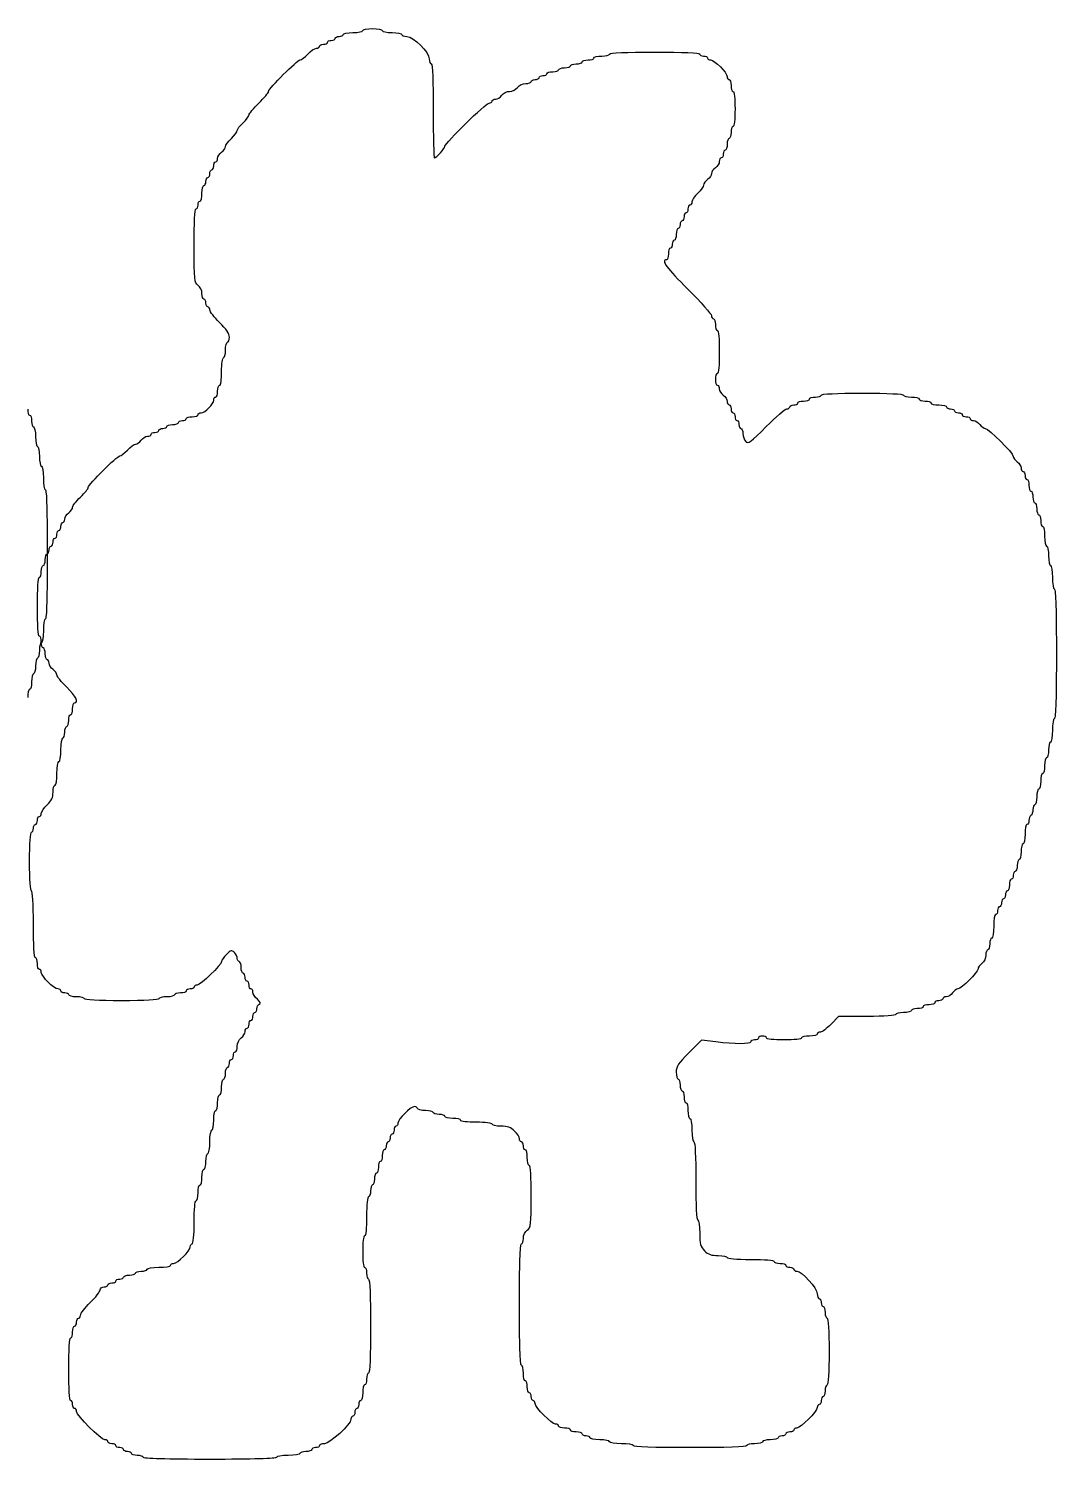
# Model space of a CAD drawing. Extents: x 34 to 401, y -16 to 259.
# Drawn here: x 215.6 to 400.6, y -16.2 to 241.3 of the extents above; entities that cross this region are included whole.
import ezdxf

# ---------------------------------------------------------------- set-up
doc = ezdxf.new("R2010")
doc.units = 0
doc.layers.get('0').update_dxf_attribs({"linetype": 'CONTINUOUS'})

msp = doc.modelspace()

# ---------------------------------------------------------------- linework, layer by layer
at = {"color": 7}
for p, q in [((361.39464, 63.482326), (360.038835, 62.071216)), ((366.537584, 63.482326), (361.39464, 63.482326)), ((336.726715, 59.233411), (334.448044, 56.954751)), ((339.298756, 58.899391), (336.726715, 59.233411)), ((236.213851, -15.892648), (236.213851, -15.892648))]:
    msp.add_line(p, q, dxfattribs=at)
for points in [[(270.080528, 239.165659), (270.468566, 239.165659), (270.786066, 239.324409), (270.786066, 239.518436)], [(270.786066, 239.518436), (270.786066, 239.712465), (271.103566, 239.871215), (271.491631, 239.871215)], [(271.491631, 239.871215), (271.879695, 239.871215), (272.197195, 240.029965), (272.197195, 240.223992)], [(272.197195, 240.223992), (272.197195, 240.418019), (272.990945, 240.576769), (273.961066, 240.576769)], [(273.961066, 240.576769), (274.931214, 240.576769), (275.724964, 240.735522), (275.724964, 240.929549)], [(275.724964, 240.929549), (275.724964, 241.123578), (276.518714, 241.282328), (277.488862, 241.282328)], [(277.488862, 241.282328), (278.458983, 241.282328), (279.252733, 241.123578), (279.252733, 240.929549)], [(279.252733, 240.929549), (279.252733, 240.735522), (280.046483, 240.576769), (281.016631, 240.576769)], [(281.016631, 240.576769), (281.986778, 240.576769), (282.780528, 240.418019), (282.780528, 240.223992)], [(282.780528, 240.223992), (282.780528, 240.029965), (283.181557, 239.871215), (283.671751, 239.871215)], [(283.671751, 239.871215), (284.887061, 239.871215), (287.7194, 237.038864), (287.7194, 235.823554)], [(265.847195, 236.696216), (266.39094, 237.278299), (267.089625, 237.754549), (267.399823, 237.754549)], [(267.399823, 237.754549), (267.710047, 237.754549), (267.963862, 237.913299), (267.963862, 238.107326)], [(267.963862, 238.107326), (267.963862, 238.301352), (268.281362, 238.460102), (268.6694, 238.460102)], [(268.6694, 238.460102), (269.057464, 238.460102), (269.374964, 238.618852), (269.374964, 238.812882)], [(269.374964, 238.812882), (269.374964, 239.006909), (269.692464, 239.165659), (270.080528, 239.165659)], [(320.174964, 236.696216), (320.174964, 236.921175), (323.114776, 237.048992), (328.288835, 237.048992)], [(328.288835, 237.048992), (333.462921, 237.048992), (336.402733, 236.921175), (336.402733, 236.696216)], [(258.791628, 229.976222), (258.791628, 230.480923), (263.95947, 235.637882), (264.465234, 235.637882)], [(264.465234, 235.637882), (264.681547, 235.637882), (265.303423, 236.114132), (265.847195, 236.696216)], [(287.7194, 235.823554), (287.7194, 235.333379), (287.87815, 234.932326), (288.072195, 234.932326)], [(288.072195, 234.932326), (288.297567, 234.932326), (288.424964, 231.87492), (288.424964, 226.465659)], [(312.061066, 234.226769), (312.64315, 234.226769), (313.1194, 234.385519), (313.1194, 234.579549)], [(313.1194, 234.579549), (313.1194, 234.773576), (313.59565, 234.932326), (314.177733, 234.932326)], [(314.177733, 234.932326), (314.759816, 234.932326), (315.236066, 235.091076), (315.236066, 235.285103)], [(315.236066, 235.285103), (315.236066, 235.479132), (315.712316, 235.637882), (316.2944, 235.637882)], [(316.2944, 235.637882), (316.876483, 235.637882), (317.352733, 235.796632), (317.352733, 235.990659)], [(317.352733, 235.990659), (317.352733, 236.184686), (317.987733, 236.343436), (318.763862, 236.343436)], [(318.763862, 236.343436), (319.539964, 236.343436), (320.174964, 236.502186), (320.174964, 236.696216)], [(336.402733, 236.696216), (336.402733, 236.502186), (336.720233, 236.343436), (337.108297, 236.343436)], [(337.108297, 236.343436), (337.496335, 236.343436), (337.813835, 236.184686), (337.813835, 235.990659)], [(337.813835, 235.990659), (337.813835, 235.796632), (338.057252, 235.637882), (338.354776, 235.637882)], [(338.354776, 235.637882), (339.056927, 235.637882), (341.341631, 233.3532), (341.341631, 232.65103)], [(306.063862, 231.757326), (306.063862, 231.951353), (306.381362, 232.110103), (306.7694, 232.110103)], [(306.7694, 232.110103), (307.157464, 232.110103), (307.474964, 232.268853), (307.474964, 232.462882)], [(307.474964, 232.462882), (307.474964, 232.656909), (307.792464, 232.815659), (308.180528, 232.815659)], [(308.180528, 232.815659), (308.568566, 232.815659), (308.886066, 232.974409), (308.886066, 233.168436)], [(308.886066, 233.168436), (308.886066, 233.362466), (309.362316, 233.521216), (309.9444, 233.521216)], [(309.9444, 233.521216), (310.526483, 233.521216), (311.002733, 233.679966), (311.002733, 233.873992)], [(311.002733, 233.873992), (311.002733, 234.068019), (311.478983, 234.226769), (312.061066, 234.226769)], [(341.341631, 232.65103), (341.341631, 232.353519), (341.500381, 232.110103), (341.6944, 232.110103)], [(341.6944, 232.110103), (341.888419, 232.110103), (342.047169, 231.633853), (342.047169, 231.051769)], [(257.027741, 227.876769), (257.997878, 228.821716), (258.791628, 229.766469), (258.791628, 229.976222)], [(299.635968, 228.582326), (299.981197, 228.582326), (300.492478, 228.899826), (300.772195, 229.287882)], [(300.772195, 229.287882), (301.052706, 229.677079), (301.685404, 229.993436), (302.183297, 229.993436)], [(302.183297, 229.993436), (302.681164, 229.993436), (303.313888, 230.309796), (303.5944, 230.698992)], [(303.5944, 230.698992), (303.893035, 231.113319), (304.507635, 231.404549), (305.083395, 231.404549)], [(305.083395, 231.404549), (305.622643, 231.404549), (306.063862, 231.563299), (306.063862, 231.757326)], [(342.047169, 231.051769), (342.047169, 230.469686), (342.205919, 229.993436), (342.399964, 229.993436)], [(342.399964, 229.993436), (342.609011, 229.993436), (342.752733, 228.69992), (342.752733, 226.818436)], [(255.263851, 225.748157), (255.263851, 225.97395), (256.057601, 226.931826), (257.027741, 227.876769)], [(290.541631, 220.103726), (290.541631, 220.688289), (297.878394, 227.876769), (298.47503, 227.876769)], [(298.47503, 227.876769), (298.76832, 227.876769), (299.008297, 228.035519), (299.008297, 228.229549)], [(299.008297, 228.229549), (299.008297, 228.423576), (299.29074, 228.582326), (299.635968, 228.582326)], [(342.752733, 226.818436), (342.752733, 224.936955), (342.609011, 223.643436), (342.399964, 223.643436)], [(253.147184, 222.937882), (253.147184, 223.170245), (253.623434, 223.805245), (254.205518, 224.348992)], [(254.205518, 224.348992), (254.787601, 224.89274), (255.263851, 225.522364), (255.263851, 225.748157)], [(288.424964, 226.465659), (288.424964, 221.808992), (288.511562, 217.998992), (288.617395, 217.998992)], [(251.030518, 220.052), (251.030518, 220.319378), (251.506768, 220.983024), (252.088851, 221.526769)], [(252.088851, 221.526769), (252.670934, 222.070517), (253.147184, 222.705517), (253.147184, 222.937882)], [(341.6944, 221.526769), (341.500381, 221.526769), (341.341631, 221.050519), (341.341631, 220.468436)], [(342.047169, 222.585103), (342.047169, 222.003019), (341.888419, 221.526769), (341.6944, 221.526769)], [(342.399964, 223.643436), (342.205919, 223.643436), (342.047169, 223.167186), (342.047169, 222.585103)], [(249.619408, 217.921112), (249.619408, 218.266335), (249.936908, 218.777632), (250.324961, 219.057326)], [(250.324961, 219.057326), (250.713018, 219.33702), (251.030518, 219.784623), (251.030518, 220.052)], [(288.617395, 217.998992), (288.965719, 217.998992), (290.541631, 219.722724), (290.541631, 220.103726)], [(340.988835, 219.410103), (340.794816, 219.410103), (340.636066, 219.092603), (340.636066, 218.704549)], [(341.341631, 220.468436), (341.341631, 219.886353), (341.182881, 219.410103), (340.988835, 219.410103)], [(248.561074, 215.882326), (248.755101, 215.882326), (248.913851, 216.199826), (248.913851, 216.587882)], [(248.913851, 216.587882), (248.913851, 216.975936), (249.072601, 217.293436), (249.266628, 217.293436)], [(249.266628, 217.293436), (249.460658, 217.293436), (249.619408, 217.575892), (249.619408, 217.921112)], [(339.930502, 217.371316), (339.930502, 217.026093), (339.613002, 216.514799), (339.224964, 216.235103)], [(340.283297, 217.998992), (340.089252, 217.998992), (339.930502, 217.716539), (339.930502, 217.371316)], [(340.636066, 218.704549), (340.636066, 218.316492), (340.477316, 217.998992), (340.283297, 217.998992)], [(247.149961, 213.060103), (247.343991, 213.060103), (247.502741, 213.377603), (247.502741, 213.765659)], [(247.502741, 213.765659), (247.502741, 214.153716), (247.661491, 214.471216), (247.855518, 214.471216)], [(247.855518, 214.471216), (248.049545, 214.471216), (248.208295, 214.788716), (248.208295, 215.176769)], [(248.208295, 215.176769), (248.208295, 215.564826), (248.367045, 215.882326), (248.561074, 215.882326)], [(337.813835, 214.118436), (337.425797, 213.838742), (337.108297, 213.391139), (337.108297, 213.123761)], [(338.5194, 215.176769), (338.5194, 214.874382), (338.2019, 214.398132), (337.813835, 214.118436)], [(339.224964, 216.235103), (338.8369, 215.955409), (338.5194, 215.479159), (338.5194, 215.176769)], [(246.444408, 210.237882), (246.638434, 210.237882), (246.797184, 210.872882), (246.797184, 211.648992)], [(246.797184, 211.648992), (246.797184, 212.425103), (246.955934, 213.060103), (247.149961, 213.060103)], [(336.049964, 211.648992), (335.467881, 211.105245), (334.991631, 210.406554), (334.991631, 210.096343)], [(337.108297, 213.123761), (337.108297, 212.856387), (336.632047, 212.19274), (336.049964, 211.648992)], [(245.386074, 202.201873), (245.386074, 206.383287), (245.516188, 208.826769), (245.738851, 208.826769)], [(245.738851, 208.826769), (245.932878, 208.826769), (246.091628, 209.144269), (246.091628, 209.532326)], [(246.091628, 209.532326), (246.091628, 209.920382), (246.250378, 210.237882), (246.444408, 210.237882)], [(334.286066, 208.826769), (334.286066, 208.438716), (334.127316, 208.121216), (333.933297, 208.121216)], [(334.638835, 209.532326), (334.444816, 209.532326), (334.286066, 209.214826), (334.286066, 208.826769)], [(334.991631, 210.096343), (334.991631, 209.786133), (334.832881, 209.532326), (334.638835, 209.532326)], [(333.227733, 206.710103), (333.033714, 206.710103), (332.874964, 206.392603), (332.874964, 206.004549)], [(333.580502, 207.415659), (333.580502, 207.027603), (333.421752, 206.710103), (333.227733, 206.710103)], [(333.933297, 208.121216), (333.739252, 208.121216), (333.580502, 207.803716), (333.580502, 207.415659)], [(332.1694, 204.240659), (332.1694, 203.658576), (332.01065, 203.182326), (331.816631, 203.182326)], [(332.522169, 205.298992), (332.32815, 205.298992), (332.1694, 204.822742), (332.1694, 204.240659)], [(332.874964, 206.004549), (332.874964, 205.616492), (332.716214, 205.298992), (332.522169, 205.298992)], [(246.091628, 195.068436), (245.429172, 195.545908), (245.386074, 195.981669), (245.386074, 202.201873)], [(331.111066, 201.771216), (330.917047, 201.771216), (330.758297, 201.294966), (330.758297, 200.712882)], [(331.463835, 202.476769), (331.463835, 202.088716), (331.305085, 201.771216), (331.111066, 201.771216)], [(331.816631, 203.182326), (331.622585, 203.182326), (331.463835, 202.864826), (331.463835, 202.476769)], [(330.405502, 199.654549), (329.375426, 199.654549), (330.474558, 198.155729), (334.286066, 194.362882)], [(330.758297, 200.712882), (330.758297, 200.130799), (330.599547, 199.654549), (330.405502, 199.654549)], [(246.797184, 193.579446), (246.797184, 194.155206), (246.505955, 194.769806), (246.091628, 195.068436)], [(247.149961, 192.598992), (246.955934, 192.598992), (246.797184, 193.040198), (246.797184, 193.579446)], [(334.286066, 194.362882), (336.6144, 192.045952), (338.5194, 189.907492), (338.5194, 189.610749)], [(247.502741, 191.893436), (247.502741, 192.281492), (247.343991, 192.598992), (247.149961, 192.598992)], [(247.855518, 191.187882), (247.661491, 191.187882), (247.502741, 191.505382), (247.502741, 191.893436)], [(248.208295, 190.635813), (248.208295, 190.939449), (248.049545, 191.187882), (247.855518, 191.187882)], [(249.972184, 188.365659), (249.002045, 189.310603), (248.208295, 190.332172), (248.208295, 190.635813)], [(251.736074, 185.742728), (251.736074, 186.364285), (251.183828, 187.18548), (249.972184, 188.365659)], [(338.5194, 189.610749), (338.5194, 189.314003), (338.67815, 189.071216), (338.872169, 189.071216)], [(338.872169, 189.071216), (339.066214, 189.071216), (339.224964, 188.594966), (339.224964, 188.012882)], [(339.224964, 188.012882), (339.224964, 187.430799), (339.383714, 186.954549), (339.577733, 186.954549)], [(251.383295, 184.837882), (251.577324, 184.837882), (251.736074, 185.245065), (251.736074, 185.742728)], [(339.577733, 186.954549), (339.791543, 186.954549), (339.930502, 185.425845), (339.930502, 183.073992)], [(250.677741, 182.015659), (250.871768, 182.015659), (251.030518, 182.650659), (251.030518, 183.426769)], [(251.030518, 183.426769), (251.030518, 184.202882), (251.189268, 184.837882), (251.383295, 184.837882)], [(339.930502, 183.073992), (339.930502, 180.72214), (339.791543, 179.193436), (339.577733, 179.193436)], [(250.324961, 179.546216), (250.324961, 180.957326), (250.476152, 182.015659), (250.677741, 182.015659)], [(249.972184, 177.076769), (250.173773, 177.076769), (250.324961, 178.135103), (250.324961, 179.546216)], [(339.577733, 179.193436), (339.383714, 179.193436), (339.224964, 178.717186), (339.224964, 178.135103)], [(339.224964, 178.135103), (339.224964, 177.553019), (339.383714, 177.076769), (339.577733, 177.076769)], [(249.266628, 174.960103), (249.460658, 174.960103), (249.619408, 175.436353), (249.619408, 176.018436)], [(249.619408, 176.018436), (249.619408, 176.600519), (249.778158, 177.076769), (249.972184, 177.076769)], [(339.577733, 177.076769), (339.771752, 177.076769), (339.930502, 176.794316), (339.930502, 176.449093)], [(339.930502, 176.449093), (339.930502, 176.103873), (340.248002, 175.592579), (340.636066, 175.312882)], [(340.636066, 175.312882), (341.024131, 175.033186), (341.341631, 174.521889), (341.341631, 174.176669)], [(357.216631, 174.960103), (357.798714, 174.960103), (358.274964, 175.118853), (358.274964, 175.312882)], [(358.274964, 175.312882), (358.274964, 175.536868), (360.979588, 175.665659), (365.683297, 175.665659)], [(365.683297, 175.665659), (370.38698, 175.665659), (373.091631, 175.536868), (373.091631, 175.312882)], [(373.091631, 175.312882), (373.091631, 175.118853), (373.726631, 174.960103), (374.502733, 174.960103)], [(215.419874, 172.762577), (215.419874, 172.180493), (215.578624, 171.704243), (215.772669, 171.704243)], [(246.636828, 172.137882), (247.342552, 172.137882), (248.913851, 173.709182), (248.913851, 174.414902)], [(248.913851, 174.414902), (248.913851, 174.714765), (249.072601, 174.960103), (249.266628, 174.960103)], [(341.341631, 174.176669), (341.341631, 173.831448), (341.500381, 173.548992), (341.6944, 173.548992)], [(341.6944, 173.548992), (341.888419, 173.548992), (342.047169, 173.231492), (342.047169, 172.843436)], [(342.047169, 172.843436), (342.047169, 172.455382), (342.205919, 172.137882), (342.399964, 172.137882)], [(348.37788, 169.648981), (350.119844, 171.405931), (351.789312, 172.843436), (352.087789, 172.843436)], [(352.087789, 172.843436), (352.386291, 172.843436), (352.630502, 173.002186), (352.630502, 173.196216)], [(352.630502, 173.196216), (352.630502, 173.390242), (352.948002, 173.548992), (353.336066, 173.548992)], [(353.336066, 173.548992), (353.724131, 173.548992), (354.041631, 173.707742), (354.041631, 173.901769)], [(354.041631, 173.901769), (354.041631, 174.095799), (354.517881, 174.254549), (355.099964, 174.254549)], [(355.099964, 174.254549), (355.682047, 174.254549), (356.158297, 174.413299), (356.158297, 174.607326)], [(356.158297, 174.607326), (356.158297, 174.801353), (356.634547, 174.960103), (357.216631, 174.960103)], [(374.502733, 174.960103), (375.278835, 174.960103), (375.913835, 174.801353), (375.913835, 174.607326)], [(375.913835, 174.607326), (375.913835, 174.413299), (376.390085, 174.254549), (376.972169, 174.254549)], [(376.972169, 174.254549), (377.554252, 174.254549), (378.030502, 174.095799), (378.030502, 173.901769)], [(378.030502, 173.901769), (378.030502, 173.707742), (378.665502, 173.548992), (379.441631, 173.548992)], [(379.441631, 173.548992), (380.217733, 173.548992), (380.852733, 173.390242), (380.852733, 173.196216)], [(380.852733, 173.196216), (380.852733, 173.002186), (381.170233, 172.843436), (381.558297, 172.843436)], [(381.558297, 172.843436), (381.946335, 172.843436), (382.263835, 172.684686), (382.263835, 172.490659)], [(215.772669, 171.704243), (215.966688, 171.704243), (216.125438, 171.227993), (216.125438, 170.64591)], [(216.125438, 170.64591), (216.125438, 170.063827), (216.284188, 169.587577), (216.478207, 169.587577)], [(240.447184, 169.668436), (240.447184, 169.862466), (240.923434, 170.021216), (241.505518, 170.021216)], [(241.505518, 170.021216), (242.087601, 170.021216), (242.563851, 170.179966), (242.563851, 170.373992)], [(242.563851, 170.373992), (242.563851, 170.568019), (242.881351, 170.726769), (243.269408, 170.726769)], [(243.269408, 170.726769), (243.657461, 170.726769), (243.974961, 170.885519), (243.974961, 171.079549)], [(243.974961, 171.079549), (243.974961, 171.273576), (244.451211, 171.432326), (245.033295, 171.432326)], [(245.033295, 171.432326), (245.615378, 171.432326), (246.091628, 171.591076), (246.091628, 171.785103)], [(246.091628, 171.785103), (246.091628, 171.979132), (246.336968, 172.137882), (246.636828, 172.137882)], [(342.399964, 172.137882), (342.593983, 172.137882), (342.752733, 171.820382), (342.752733, 171.432326)], [(342.752733, 171.432326), (342.752733, 171.044269), (342.911483, 170.726769), (343.105502, 170.726769)], [(343.105502, 170.726769), (343.299547, 170.726769), (343.458297, 170.409269), (343.458297, 170.021216)], [(343.458297, 170.021216), (343.458297, 169.633159), (343.617047, 169.315659), (343.811066, 169.315659)], [(382.263835, 172.490659), (382.263835, 172.296632), (382.581335, 172.137882), (382.9694, 172.137882)], [(382.9694, 172.137882), (383.357464, 172.137882), (383.674964, 171.979132), (383.674964, 171.785103)], [(383.674964, 171.785103), (383.674964, 171.591076), (383.992464, 171.432326), (384.380502, 171.432326)], [(384.380502, 171.432326), (384.768566, 171.432326), (385.086066, 171.273576), (385.086066, 171.079549)], [(385.086066, 171.079549), (385.086066, 170.885519), (385.368509, 170.726769), (385.713737, 170.726769)], [(385.713737, 170.726769), (386.058966, 170.726769), (386.570246, 170.409269), (386.849964, 170.021216)], [(386.849964, 170.021216), (387.129655, 169.633159), (387.564498, 169.315659), (387.816302, 169.315659)], [(216.478207, 169.587577), (216.672253, 169.587577), (216.831003, 168.793827), (216.831003, 167.82369)], [(216.831003, 167.82369), (216.831003, 166.85355), (216.989753, 166.0598), (217.183772, 166.0598)], [(235.861072, 167.198992), (236.140768, 167.587049), (236.652065, 167.904549), (236.997285, 167.904549)], [(236.997285, 167.904549), (237.342508, 167.904549), (237.624961, 168.063299), (237.624961, 168.257326)], [(237.624961, 168.257326), (237.624961, 168.451353), (237.942461, 168.610103), (238.330518, 168.610103)], [(238.330518, 168.610103), (238.718574, 168.610103), (239.036074, 168.768853), (239.036074, 168.962882)], [(239.036074, 168.962882), (239.036074, 169.156909), (239.353574, 169.315659), (239.741628, 169.315659)], [(239.741628, 169.315659), (240.129684, 169.315659), (240.447184, 169.474409), (240.447184, 169.668436)], [(343.811066, 169.315659), (344.005085, 169.315659), (344.163835, 168.907447), (344.163835, 168.408517)], [(344.163835, 168.408517), (344.163835, 167.909589), (344.399394, 167.265834), (344.68726, 166.977949)], [(344.68726, 166.977949), (345.14999, 166.515235), (345.578033, 166.825038), (348.37788, 169.648981)], [(387.816302, 169.315659), (388.412937, 169.315659), (392.847169, 164.881414), (392.847169, 164.284795)], [(217.183772, 166.0598), (217.377791, 166.0598), (217.536541, 165.26605), (217.536541, 164.29591)], [(232.009677, 164.376769), (232.226003, 164.376769), (232.84788, 164.853019), (233.391628, 165.435103)], [(233.391628, 165.435103), (233.935376, 166.017186), (234.59902, 166.493436), (234.866397, 166.493436)], [(234.866397, 166.493436), (235.133774, 166.493436), (235.581375, 166.810936), (235.861072, 167.198992)], [(217.536541, 164.29591), (217.536541, 163.325773), (217.695291, 162.532023), (217.889336, 162.532023)], [(217.889336, 162.532023), (218.085313, 162.532023), (218.242105, 161.591281), (218.242105, 160.415356)], [(226.336072, 158.710357), (226.336072, 159.218363), (231.501029, 164.376769), (232.009677, 164.376769)], [(392.847169, 164.284795), (392.847169, 164.032991), (393.164669, 163.598132), (393.552733, 163.318436)], [(393.552733, 163.318436), (393.940797, 163.03874), (394.258297, 162.527446), (394.258297, 162.182225)], [(218.242105, 160.415356), (218.242105, 159.239432), (218.398897, 158.29869), (218.594874, 158.29869)], [(394.258297, 162.182225), (394.258297, 161.837002), (394.417047, 161.554549), (394.611066, 161.554549)], [(394.611066, 161.554549), (394.805085, 161.554549), (394.963835, 161.237049), (394.963835, 160.848992)], [(394.963835, 160.848992), (394.963835, 160.460936), (395.122585, 160.143436), (395.316631, 160.143436)], [(395.316631, 160.143436), (395.51065, 160.143436), (395.6694, 159.667186), (395.6694, 159.085103)], [(218.594874, 158.29869), (218.822945, 158.29869), (218.947669, 154.182948), (218.947669, 146.657023)], [(224.924961, 156.968436), (225.701072, 157.714124), (226.336072, 158.49799), (226.336072, 158.710357)], [(395.6694, 159.085103), (395.6694, 158.503019), (395.82815, 158.026769), (396.022169, 158.026769)], [(396.022169, 158.026769), (396.216214, 158.026769), (396.374964, 157.550519), (396.374964, 156.968436)], [(222.808295, 154.146216), (223.196351, 154.425912), (223.513851, 154.870277), (223.513851, 155.133696)], [(223.513851, 155.133696), (223.513851, 155.397115), (224.148851, 156.22275), (224.924961, 156.968436)], [(396.374964, 156.968436), (396.374964, 156.386353), (396.533714, 155.910103), (396.727733, 155.910103)], [(396.727733, 155.910103), (396.921752, 155.910103), (397.080502, 155.433853), (397.080502, 154.851769)], [(397.080502, 154.851769), (397.080502, 154.269686), (397.239252, 153.793436), (397.433297, 153.793436)], [(221.397184, 151.676769), (221.397184, 152.064826), (221.555934, 152.382326), (221.749961, 152.382326)], [(221.749961, 152.382326), (221.943988, 152.382326), (222.102738, 152.664782), (222.102738, 153.010002)], [(222.102738, 153.010002), (222.102738, 153.355223), (222.420238, 153.866519), (222.808295, 154.146216)], [(397.433297, 153.793436), (397.627316, 153.793436), (397.786066, 153.317186), (397.786066, 152.735103)], [(397.786066, 152.735103), (397.786066, 152.153019), (397.944816, 151.676769), (398.138835, 151.676769)], [(219.986072, 148.854549), (219.986072, 149.242603), (220.144822, 149.560103), (220.338851, 149.560103)], [(220.338851, 149.560103), (220.532878, 149.560103), (220.691628, 149.877603), (220.691628, 150.265659)], [(220.691628, 150.265659), (220.691628, 150.653716), (220.850378, 150.971216), (221.044405, 150.971216)], [(221.044405, 150.971216), (221.238434, 150.971216), (221.397184, 151.288716), (221.397184, 151.676769)], [(398.138835, 151.676769), (398.332881, 151.676769), (398.491631, 150.883019), (398.491631, 149.912882)], [(398.491631, 149.912882), (398.491631, 148.942742), (398.650381, 148.148992), (398.8444, 148.148992)], [(218.927738, 146.737882), (219.121768, 146.737882), (219.280518, 147.055382), (219.280518, 147.443436)], [(219.280518, 147.443436), (219.280518, 147.831492), (219.439268, 148.148992), (219.633295, 148.148992)], [(219.633295, 148.148992), (219.827322, 148.148992), (219.986072, 148.466492), (219.986072, 148.854549)], [(398.8444, 148.148992), (399.038419, 148.148992), (399.197169, 147.355242), (399.197169, 146.385103)], [(217.869405, 143.562882), (217.869405, 144.144966), (218.028155, 144.621216), (218.222184, 144.621216)], [(218.222184, 144.621216), (218.416211, 144.621216), (218.574961, 145.097466), (218.574961, 145.679549)], [(218.574961, 145.679549), (218.574961, 146.261632), (218.733711, 146.737882), (218.927738, 146.737882)], [(218.947669, 146.657023), (218.947669, 139.131098), (218.822945, 135.015356), (218.594874, 135.015356)], [(399.197169, 146.385103), (399.197169, 145.414966), (399.355919, 144.621216), (399.549964, 144.621216)], [(399.549964, 144.621216), (399.745941, 144.621216), (399.902733, 143.680474), (399.902733, 142.504549)], [(217.163851, 137.212882), (217.163851, 140.505474), (217.297122, 142.504549), (217.516628, 142.504549)], [(217.516628, 142.504549), (217.710655, 142.504549), (217.869405, 142.980799), (217.869405, 143.562882)], [(399.902733, 142.504549), (399.902733, 141.328624), (400.059525, 140.387882), (400.255502, 140.387882)], [(400.255502, 140.387882), (400.483573, 140.387882), (400.608297, 136.27214), (400.608297, 128.746216)], [(217.516628, 131.921216), (217.297122, 131.921216), (217.163851, 133.920291), (217.163851, 137.212882)], [(218.594874, 135.015356), (218.398897, 135.015356), (218.242105, 134.074614), (218.242105, 132.89869)], [(217.869405, 130.862882), (217.869405, 131.444966), (217.710655, 131.921216), (217.516628, 131.921216)], [(218.242105, 132.89869), (218.242105, 131.722765), (218.085313, 130.782023), (217.889336, 130.782023)], [(217.536541, 129.37091), (217.536541, 128.5948), (217.377791, 127.9598), (217.183772, 127.9598)], [(217.889336, 130.782023), (217.695291, 130.782023), (217.536541, 130.147023), (217.536541, 129.37091)], [(218.222184, 129.804549), (218.028155, 129.804549), (217.869405, 130.280799), (217.869405, 130.862882)], [(218.574961, 128.746216), (218.574961, 129.328299), (218.416211, 129.804549), (218.222184, 129.804549)], [(216.831003, 126.54869), (216.831003, 125.772577), (216.672253, 125.137577), (216.478207, 125.137577)], [(217.183772, 127.9598), (216.989753, 127.9598), (216.831003, 127.3248), (216.831003, 126.54869)], [(218.927738, 127.687882), (218.733711, 127.687882), (218.574961, 128.164132), (218.574961, 128.746216)], [(219.280518, 127.060206), (219.280518, 127.405426), (219.121768, 127.687882), (218.927738, 127.687882)], [(219.986072, 125.923992), (219.598018, 126.203689), (219.280518, 126.714983), (219.280518, 127.060206)], [(400.608297, 128.746216), (400.608297, 121.220291), (400.483573, 117.104549), (400.255502, 117.104549)], [(216.125438, 123.726467), (216.125438, 122.950356), (215.966688, 122.315356), (215.772669, 122.315356)], [(216.478207, 125.137577), (216.284188, 125.137577), (216.125438, 124.502577), (216.125438, 123.726467)], [(220.691628, 124.941266), (220.691628, 125.202072), (220.374128, 125.644296), (219.986072, 125.923992)], [(222.455518, 122.748992), (221.485378, 123.693936), (220.691628, 124.680461), (220.691628, 124.941266)], [(215.772669, 122.315356), (215.578624, 122.315356), (215.419874, 121.680356), (215.419874, 120.904243)], [(223.866628, 119.926769), (224.705381, 119.926769), (224.090563, 121.156405), (222.455518, 122.748992)], [(223.161072, 117.810103), (223.355101, 117.810103), (223.513851, 118.286353), (223.513851, 118.868436)], [(223.513851, 118.868436), (223.513851, 119.450519), (223.672601, 119.926769), (223.866628, 119.926769)], [(222.455518, 115.693436), (222.649545, 115.693436), (222.808295, 116.169686), (222.808295, 116.751769)], [(222.808295, 116.751769), (222.808295, 117.333853), (222.967045, 117.810103), (223.161072, 117.810103)], [(400.255502, 117.104549), (400.059525, 117.104549), (399.902733, 116.163807), (399.902733, 114.987882)], [(221.397184, 111.460103), (221.397184, 112.636027), (221.553971, 113.576769), (221.749961, 113.576769)], [(221.749961, 113.576769), (221.943988, 113.576769), (222.102738, 114.053019), (222.102738, 114.635103)], [(222.102738, 114.635103), (222.102738, 115.217186), (222.261488, 115.693436), (222.455518, 115.693436)], [(399.902733, 114.987882), (399.902733, 113.811958), (399.745941, 112.871216), (399.549964, 112.871216)], [(221.044405, 109.343436), (221.240395, 109.343436), (221.397184, 110.284178), (221.397184, 111.460103)], [(399.197169, 111.460103), (399.197169, 110.683992), (399.038419, 110.048992), (398.8444, 110.048992)], [(399.549964, 112.871216), (399.355919, 112.871216), (399.197169, 112.236216), (399.197169, 111.460103)], [(220.691628, 107.226769), (220.691628, 108.402694), (220.848417, 109.343436), (221.044405, 109.343436)], [(398.491631, 108.637882), (398.491631, 107.861769), (398.332881, 107.226769), (398.138835, 107.226769)], [(398.8444, 110.048992), (398.650381, 110.048992), (398.491631, 109.413992), (398.491631, 108.637882)], [(220.338851, 105.110103), (220.534839, 105.110103), (220.691628, 106.050845), (220.691628, 107.226769)], [(397.786066, 105.815659), (397.786066, 105.039549), (397.627316, 104.404549), (397.433297, 104.404549)], [(398.138835, 107.226769), (397.944816, 107.226769), (397.786066, 106.591769), (397.786066, 105.815659)], [(218.927738, 101.582326), (219.72447, 102.326586), (219.986072, 102.884774), (219.986072, 103.840531)], [(219.986072, 103.840531), (219.986072, 104.538793), (220.144822, 105.110103), (220.338851, 105.110103)], [(397.433297, 104.404549), (397.239252, 104.404549), (397.080502, 103.769549), (397.080502, 102.993436)], [(217.869405, 100.029677), (217.869405, 100.339885), (218.345655, 101.038578), (218.927738, 101.582326)], [(396.374964, 100.721202), (396.374964, 100.247585), (396.216214, 99.761963), (396.022169, 99.642049)], [(396.727733, 101.582326), (396.533714, 101.582326), (396.374964, 101.19482), (396.374964, 100.721202)], [(397.080502, 102.993436), (397.080502, 102.217326), (396.921752, 101.582326), (396.727733, 101.582326)], [(216.458295, 97.348992), (216.458295, 97.737049), (216.617045, 98.054549), (216.811072, 98.054549)], [(216.811072, 98.054549), (217.005101, 98.054549), (217.163851, 98.372049), (217.163851, 98.760103)], [(217.163851, 98.760103), (217.163851, 99.148159), (217.322601, 99.465659), (217.516628, 99.465659)], [(217.516628, 99.465659), (217.710655, 99.465659), (217.869405, 99.719469), (217.869405, 100.029677)], [(395.316631, 98.054549), (395.122585, 98.054549), (394.963835, 97.260799), (394.963835, 96.290659)], [(395.6694, 98.739283), (395.6694, 98.362677), (395.51065, 98.054549), (395.316631, 98.054549)], [(396.022169, 99.642049), (395.82815, 99.522132), (395.6694, 99.115888), (395.6694, 98.739283)], [(215.752738, 91.351769), (215.752738, 94.644361), (215.886011, 96.643436), (216.105518, 96.643436)], [(216.105518, 96.643436), (216.299545, 96.643436), (216.458295, 96.960936), (216.458295, 97.348992)], [(394.963835, 96.290659), (394.963835, 95.320519), (394.805085, 94.526769), (394.611066, 94.526769)], [(394.258297, 93.115659), (394.258297, 92.339549), (394.099547, 91.704549), (393.905502, 91.704549)], [(394.611066, 94.526769), (394.417047, 94.526769), (394.258297, 93.891769), (394.258297, 93.115659)], [(216.105518, 86.060103), (215.886011, 86.060103), (215.752738, 88.059178), (215.752738, 91.351769)], [(393.552733, 90.646216), (393.552733, 90.064132), (393.393983, 89.587882), (393.199964, 89.587882)], [(393.905502, 91.704549), (393.711483, 91.704549), (393.552733, 91.228299), (393.552733, 90.646216)], [(392.4944, 88.176769), (392.300381, 88.176769), (392.141631, 87.700519), (392.141631, 87.118436)], [(392.847169, 88.882326), (392.847169, 88.494269), (392.688419, 88.176769), (392.4944, 88.176769)], [(393.199964, 89.587882), (393.005919, 89.587882), (392.847169, 89.270382), (392.847169, 88.882326)], [(216.458295, 80.062882), (216.458295, 83.825845), (216.326868, 86.060103), (216.105518, 86.060103)], [(391.436066, 85.354549), (391.436066, 84.966492), (391.277316, 84.648992), (391.083297, 84.648992)], [(391.788835, 86.060103), (391.594816, 86.060103), (391.436066, 85.742603), (391.436066, 85.354549)], [(392.141631, 87.118436), (392.141631, 86.536353), (391.982881, 86.060103), (391.788835, 86.060103)], [(390.024964, 82.532326), (390.024964, 82.144269), (389.866214, 81.826769), (389.672169, 81.826769)], [(390.377733, 83.237882), (390.183714, 83.237882), (390.024964, 82.920382), (390.024964, 82.532326)], [(390.730502, 83.943436), (390.730502, 83.555382), (390.571752, 83.237882), (390.377733, 83.237882)], [(391.083297, 84.648992), (390.889252, 84.648992), (390.730502, 84.331492), (390.730502, 83.943436)], [(216.811072, 74.065659), (216.589721, 74.065659), (216.458295, 76.299917), (216.458295, 80.062882)], [(389.672169, 81.826769), (389.476192, 81.826769), (389.3194, 80.886027), (389.3194, 79.710103)], [(388.966631, 77.593436), (388.772585, 77.593436), (388.613835, 77.117186), (388.613835, 76.535103)], [(389.3194, 79.710103), (389.3194, 78.534178), (389.162608, 77.593436), (388.966631, 77.593436)], [(252.6226, 74.993418), (252.158339, 75.457682), (251.99607, 75.416061), (251.21149, 74.631479)], [(253.147184, 73.914468), (253.147184, 74.219369), (252.911121, 74.704895), (252.6226, 74.993418)], [(388.261066, 75.476769), (388.067047, 75.476769), (387.908297, 75.035566), (387.908297, 74.496316)], [(388.613835, 76.535103), (388.613835, 75.953019), (388.455085, 75.476769), (388.261066, 75.476769)], [(217.163851, 73.007326), (217.163851, 73.589409), (217.005101, 74.065659), (216.811072, 74.065659)], [(217.516628, 71.948992), (217.322601, 71.948992), (217.163851, 72.425242), (217.163851, 73.007326)], [(250.324961, 73.368471), (250.324961, 72.785851), (246.527553, 69.126769), (245.922908, 69.126769)], [(251.21149, 74.631479), (250.723897, 74.143889), (250.324961, 73.575534), (250.324961, 73.368471)], [(253.499961, 73.360103), (253.305934, 73.360103), (253.147184, 73.609568), (253.147184, 73.914468)], [(253.852741, 72.301769), (253.852741, 72.883853), (253.693991, 73.360103), (253.499961, 73.360103)], [(254.205518, 71.243436), (254.011491, 71.243436), (253.852741, 71.719686), (253.852741, 72.301769)], [(387.202733, 73.007326), (386.814669, 72.727629), (386.497169, 72.291533), (386.497169, 72.038218)], [(387.908297, 74.496316), (387.908297, 73.920559), (387.61707, 73.305956), (387.202733, 73.007326)], [(217.869405, 71.408068), (217.869405, 71.705576), (217.710655, 71.948992), (217.516628, 71.948992)], [(220.85626, 68.421216), (220.154087, 68.421216), (217.869405, 70.705895), (217.869405, 71.408068)], [(254.558295, 70.537882), (254.558295, 70.925936), (254.399545, 71.243436), (254.205518, 71.243436)], [(254.911074, 69.832326), (254.717045, 69.832326), (254.558295, 70.149826), (254.558295, 70.537882)], [(255.263851, 69.126769), (255.263851, 69.514826), (255.105101, 69.832326), (254.911074, 69.832326)], [(386.497169, 72.038218), (386.497169, 71.438921), (383.479463, 68.421216), (382.880182, 68.421216)], [(221.397184, 68.068436), (221.397184, 68.262466), (221.153768, 68.421216), (220.85626, 68.421216)], [(222.102738, 67.715659), (221.714684, 67.715659), (221.397184, 67.874409), (221.397184, 68.068436)], [(222.808295, 67.362882), (222.808295, 67.556909), (222.490795, 67.715659), (222.102738, 67.715659)], [(224.219405, 67.010103), (223.443295, 67.010103), (222.808295, 67.168853), (222.808295, 67.362882)], [(225.630518, 66.657326), (225.630518, 66.851353), (224.995518, 67.010103), (224.219405, 67.010103)], [(240.447184, 67.010103), (239.671074, 67.010103), (239.036074, 66.851353), (239.036074, 66.657326)], [(241.858295, 67.362882), (241.858295, 67.168853), (241.223295, 67.010103), (240.447184, 67.010103)], [(242.916628, 67.715659), (242.334545, 67.715659), (241.858295, 67.556909), (241.858295, 67.362882)], [(243.974961, 68.068436), (243.974961, 67.874409), (243.498711, 67.715659), (242.916628, 67.715659)], [(244.680518, 68.421216), (244.292461, 68.421216), (243.974961, 68.262466), (243.974961, 68.068436)], [(245.386074, 68.773992), (245.386074, 68.579966), (245.068574, 68.421216), (244.680518, 68.421216)], [(245.922908, 69.126769), (245.627649, 69.126769), (245.386074, 68.968019), (245.386074, 68.773992)], [(255.616628, 68.421216), (255.422601, 68.421216), (255.263851, 68.738716), (255.263851, 69.126769)], [(255.969408, 67.845234), (255.969408, 68.162022), (255.810658, 68.421216), (255.616628, 68.421216)], [(256.763158, 66.563015), (256.326595, 66.951445), (255.969408, 67.528443), (255.969408, 67.845234)], [(380.77484, 67.010103), (380.429638, 67.010103), (380.147169, 66.851353), (380.147169, 66.657326)], [(381.911066, 67.715659), (381.631375, 67.327603), (381.120068, 67.010103), (380.77484, 67.010103)], [(382.880182, 68.421216), (382.62687, 68.421216), (382.190757, 68.103716), (381.911066, 67.715659)], [(232.333295, 66.304549), (228.099961, 66.304549), (225.630518, 66.434518), (225.630518, 66.657326)], [(239.036074, 66.657326), (239.036074, 66.434518), (236.566628, 66.304549), (232.333295, 66.304549)], [(256.322184, 64.187882), (256.516211, 64.187882), (256.674961, 64.492153), (256.674961, 64.864041)], [(256.674961, 64.864041), (256.674961, 65.235923), (256.873399, 65.611428), (257.115934, 65.698486)], [(257.115934, 65.698486), (257.415051, 65.805857), (257.301569, 66.083966), (256.763158, 66.563015)], [(374.502733, 64.540659), (374.502733, 64.346632), (373.867733, 64.187882), (373.091631, 64.187882)], [(375.561066, 64.893436), (374.978983, 64.893436), (374.502733, 64.734686), (374.502733, 64.540659)], [(376.6194, 65.246216), (376.6194, 65.052186), (376.14315, 64.893436), (375.561066, 64.893436)], [(377.677733, 65.598992), (377.09565, 65.598992), (376.6194, 65.440242), (376.6194, 65.246216)], [(378.736066, 65.951769), (378.736066, 65.757742), (378.259816, 65.598992), (377.677733, 65.598992)], [(379.441631, 66.304549), (379.053566, 66.304549), (378.736066, 66.145799), (378.736066, 65.951769)], [(380.147169, 66.657326), (380.147169, 66.463299), (379.829669, 66.304549), (379.441631, 66.304549)], [(254.911074, 61.365659), (255.105101, 61.365659), (255.263851, 61.683159), (255.263851, 62.071216)], [(255.263851, 62.071216), (255.263851, 62.459269), (255.422601, 62.776769), (255.616628, 62.776769)], [(255.616628, 62.776769), (255.810658, 62.776769), (255.969408, 63.094269), (255.969408, 63.482326)], [(255.969408, 63.482326), (255.969408, 63.870382), (256.128158, 64.187882), (256.322184, 64.187882)], [(360.038835, 62.071216), (359.29316, 61.295103), (358.43247, 60.660103), (358.126215, 60.660103)], [(371.680502, 63.835103), (371.680502, 63.616049), (369.731025, 63.482326), (366.537584, 63.482326)], [(373.091631, 64.187882), (372.315502, 64.187882), (371.680502, 64.029132), (371.680502, 63.835103)], [(253.147184, 58.112779), (253.147184, 58.688539), (253.438414, 59.303139), (253.852741, 59.601769)], [(253.852741, 59.601769), (254.240795, 59.881466), (254.558295, 60.392762), (254.558295, 60.737983)], [(254.558295, 60.737983), (254.558295, 61.083203), (254.717045, 61.365659), (254.911074, 61.365659)], [(346.280502, 59.248992), (345.892464, 59.248992), (345.574964, 59.090242), (345.574964, 58.896216)], [(346.986066, 59.601769), (346.986066, 59.407742), (346.668566, 59.248992), (346.280502, 59.248992)], [(347.691631, 59.954549), (347.303566, 59.954549), (346.986066, 59.795799), (346.986066, 59.601769)], [(348.397169, 59.601769), (348.397169, 59.795799), (348.079669, 59.954549), (347.691631, 59.954549)], [(351.572169, 59.248992), (349.69069, 59.248992), (348.397169, 59.392717), (348.397169, 59.601769)], [(354.747169, 59.601769), (354.747169, 59.392717), (353.453647, 59.248992), (351.572169, 59.248992)], [(356.158297, 59.954549), (355.382169, 59.954549), (354.747169, 59.795799), (354.747169, 59.601769)], [(357.5694, 60.307326), (357.5694, 60.113299), (356.9344, 59.954549), (356.158297, 59.954549)], [(358.126215, 60.660103), (357.81996, 60.660103), (357.5694, 60.501353), (357.5694, 60.307326)], [(252.441628, 56.426769), (252.441628, 56.814826), (252.600378, 57.132326), (252.794408, 57.132326)], [(252.794408, 57.132326), (252.988434, 57.132326), (253.147184, 57.573532), (253.147184, 58.112779)], [(334.448044, 56.954751), (332.508516, 55.015069), (332.1694, 54.491215), (332.1694, 53.434692)], [(345.574964, 58.896216), (345.574964, 58.457208), (342.691826, 58.458597), (339.298756, 58.899391)], [(251.030518, 53.251769), (251.030518, 53.833853), (251.189268, 54.310103), (251.383295, 54.310103)], [(251.383295, 54.310103), (251.577324, 54.310103), (251.736074, 54.627603), (251.736074, 55.015659)], [(251.736074, 55.015659), (251.736074, 55.403716), (251.894824, 55.721216), (252.088851, 55.721216)], [(252.088851, 55.721216), (252.282878, 55.721216), (252.441628, 56.038716), (252.441628, 56.426769)], [(250.324961, 50.782326), (250.324961, 51.558436), (250.483711, 52.193436), (250.677741, 52.193436)], [(250.677741, 52.193436), (250.871768, 52.193436), (251.030518, 52.669686), (251.030518, 53.251769)], [(332.1694, 53.434692), (332.1694, 52.752001), (332.32815, 52.193436), (332.522169, 52.193436)], [(332.522169, 52.193436), (332.716214, 52.193436), (332.874964, 51.717186), (332.874964, 51.135103)], [(249.619408, 47.960103), (249.619408, 48.736216), (249.778158, 49.371216), (249.972184, 49.371216)], [(249.972184, 49.371216), (250.166211, 49.371216), (250.324961, 50.006216), (250.324961, 50.782326)], [(332.874964, 51.135103), (332.874964, 50.553019), (333.033714, 50.076769), (333.227733, 50.076769)], [(333.227733, 50.076769), (333.421752, 50.076769), (333.580502, 49.600519), (333.580502, 49.018436)], [(333.580502, 49.018436), (333.580502, 48.436353), (333.739252, 47.960103), (333.933297, 47.960103)], [(248.913851, 44.785103), (248.913851, 45.755243), (249.072601, 46.548993), (249.266628, 46.548993)], [(249.266628, 46.548993), (249.460658, 46.548993), (249.619408, 47.183993), (249.619408, 47.960103)], [(285.061819, 47.254549), (284.359641, 47.254549), (282.074964, 44.969867), (282.074964, 44.267694)], [(285.602733, 46.901769), (285.602733, 47.095799), (285.359316, 47.254549), (285.061819, 47.254549)], [(287.013862, 46.548992), (286.237733, 46.548992), (285.602733, 46.707742), (285.602733, 46.901769)], [(288.424964, 46.196216), (288.424964, 46.390242), (287.789964, 46.548992), (287.013862, 46.548992)], [(333.933297, 47.960103), (334.127316, 47.960103), (334.286066, 47.325103), (334.286066, 46.548992)], [(334.286066, 46.548992), (334.286066, 45.772882), (334.444816, 45.137882), (334.638835, 45.137882)], [(248.561074, 43.021216), (248.755101, 43.021216), (248.913851, 43.814966), (248.913851, 44.785103)], [(282.074964, 44.267694), (282.074964, 43.970186), (281.916214, 43.726769), (281.722195, 43.726769)], [(289.483297, 45.843436), (288.901214, 45.843436), (288.424964, 46.002186), (288.424964, 46.196216)], [(290.541631, 45.490659), (290.541631, 45.684686), (290.065381, 45.843436), (289.483297, 45.843436)], [(291.952733, 45.137882), (291.176631, 45.137882), (290.541631, 45.296632), (290.541631, 45.490659)], [(293.363862, 44.785103), (293.363862, 44.979132), (292.728862, 45.137882), (291.952733, 45.137882)], [(296.186066, 44.432326), (294.539776, 44.432326), (293.363862, 44.579318), (293.363862, 44.785103)], [(299.008297, 44.079549), (299.008297, 44.285334), (297.832383, 44.432326), (296.186066, 44.432326)], [(300.611831, 43.726769), (299.729895, 43.726769), (299.008297, 43.885519), (299.008297, 44.079549)], [(334.638835, 45.137882), (334.834839, 45.137882), (334.991631, 44.19714), (334.991631, 43.021216)], [(248.208295, 40.904549), (248.208295, 42.080474), (248.365084, 43.021216), (248.561074, 43.021216)], [(280.663862, 41.610103), (280.663862, 41.222049), (280.505112, 40.904549), (280.311066, 40.904549)], [(281.016631, 42.315659), (280.822612, 42.315659), (280.663862, 41.998159), (280.663862, 41.610103)], [(281.3694, 43.021216), (281.3694, 42.633159), (281.21065, 42.315659), (281.016631, 42.315659)], [(281.722195, 43.726769), (281.52815, 43.726769), (281.3694, 43.409269), (281.3694, 43.021216)], [(303.081267, 42.86086), (302.415919, 43.526223), (301.843969, 43.726769), (300.611831, 43.726769)], [(303.947195, 41.449749), (303.947195, 41.74961), (303.557517, 42.38461), (303.081267, 42.86086)], [(304.299964, 40.904549), (304.105945, 40.904549), (303.947195, 41.149886), (303.947195, 41.449749)], [(334.991631, 43.021216), (334.991631, 41.845291), (335.148396, 40.904549), (335.3444, 40.904549)], [(247.502741, 37.376769), (247.502741, 38.152882), (247.661491, 38.787882), (247.855518, 38.787882)], [(247.855518, 38.787882), (248.051508, 38.787882), (248.208295, 39.728624), (248.208295, 40.904549)], [(279.605528, 39.493436), (279.411483, 39.493436), (279.252733, 39.017186), (279.252733, 38.435103)], [(279.958297, 40.198992), (279.958297, 39.810936), (279.799547, 39.493436), (279.605528, 39.493436)], [(280.311066, 40.904549), (280.117047, 40.904549), (279.958297, 40.587049), (279.958297, 40.198992)], [(304.652733, 40.198992), (304.652733, 40.587049), (304.493983, 40.904549), (304.299964, 40.904549)], [(305.005528, 39.493436), (304.811483, 39.493436), (304.652733, 39.810936), (304.652733, 40.198992)], [(305.358297, 38.082326), (305.358297, 38.858436), (305.199547, 39.493436), (305.005528, 39.493436)], [(335.3444, 40.904549), (335.567814, 40.904549), (335.697169, 38.317511), (335.697169, 33.848992)], [(247.149961, 35.965659), (247.343991, 35.965659), (247.502741, 36.600659), (247.502741, 37.376769)], [(278.547195, 36.318436), (278.547195, 35.736353), (278.388445, 35.260103), (278.1944, 35.260103)], [(278.899964, 37.376769), (278.705945, 37.376769), (278.547195, 36.900519), (278.547195, 36.318436)], [(279.252733, 38.435103), (279.252733, 37.853019), (279.093983, 37.376769), (278.899964, 37.376769)], [(305.711066, 36.671216), (305.517047, 36.671216), (305.358297, 37.306216), (305.358297, 38.082326)], [(306.063862, 31.104649), (306.063862, 34.58051), (305.931358, 36.671216), (305.711066, 36.671216)], [(246.444408, 33.143436), (246.638434, 33.143436), (246.797184, 33.778436), (246.797184, 34.554549)], [(246.797184, 34.554549), (246.797184, 35.330659), (246.955934, 35.965659), (247.149961, 35.965659)], [(277.841631, 34.201769), (277.841631, 33.619686), (277.682881, 33.143436), (277.488862, 33.143436)], [(278.1944, 35.260103), (278.000381, 35.260103), (277.841631, 34.783853), (277.841631, 34.201769)], [(335.697169, 33.848992), (335.697169, 29.380474), (335.826523, 26.793436), (336.049964, 26.793436)], [(245.738851, 30.321216), (245.932878, 30.321216), (246.091628, 30.956216), (246.091628, 31.732326)], [(246.091628, 31.732326), (246.091628, 32.508436), (246.250378, 33.143436), (246.444408, 33.143436)], [(276.783297, 31.026769), (276.571631, 31.026769), (276.430528, 29.615659), (276.430528, 27.498992)], [(277.136066, 32.085103), (277.136066, 31.503019), (276.977316, 31.026769), (276.783297, 31.026769)], [(277.488862, 33.143436), (277.294816, 33.143436), (277.136066, 32.667186), (277.136066, 32.085103)], [(305.358297, 25.029549), (306.012559, 25.501113), (306.063862, 25.942779), (306.063862, 31.104649)], [(245.386074, 26.440659), (245.386074, 28.792511), (245.525047, 30.321216), (245.738851, 30.321216)], [(245.033295, 22.560103), (245.247099, 22.560103), (245.386074, 24.088807), (245.386074, 26.440659)], [(276.430528, 27.498992), (276.430528, 25.382326), (276.2894, 23.971216), (276.077733, 23.971216)], [(336.049964, 26.793436), (336.249195, 26.793436), (336.402733, 25.788556), (336.402733, 24.484349)], [(276.077733, 23.971216), (275.871966, 23.971216), (275.724964, 22.795291), (275.724964, 21.148992)], [(304.299964, 22.560103), (304.493983, 22.560103), (304.652733, 23.001309), (304.652733, 23.540559)], [(304.652733, 23.540559), (304.652733, 24.116316), (304.94396, 24.730919), (305.358297, 25.029549)], [(336.402733, 24.484349), (336.402733, 22.503088), (336.525658, 22.05232), (337.268635, 21.309349)], [(241.693666, 19.032326), (242.395838, 19.032326), (244.680518, 21.317006), (244.680518, 22.019178)], [(244.680518, 22.019178), (244.680518, 22.316686), (244.839268, 22.560103), (245.033295, 22.560103)], [(275.724964, 21.148992), (275.724964, 19.502694), (275.871966, 18.326769), (276.077733, 18.326769)], [(303.947195, 11.623992), (303.947195, 18.679549), (304.072369, 22.560103), (304.299964, 22.560103)], [(337.268635, 21.309349), (337.934009, 20.643985), (338.505932, 20.443436), (339.738097, 20.443436)], [(236.919408, 17.973992), (236.919408, 18.169983), (237.860149, 18.326769), (239.036074, 18.326769)], [(239.036074, 18.326769), (240.211999, 18.326769), (241.152741, 18.483559), (241.152741, 18.679549)], [(241.152741, 18.679549), (241.152741, 18.873576), (241.396158, 19.032326), (241.693666, 19.032326)], [(276.077733, 18.326769), (276.271778, 18.326769), (276.430528, 17.850519), (276.430528, 17.268436)], [(339.738097, 20.443436), (340.620033, 20.443436), (341.341631, 20.284686), (341.341631, 20.090659)], [(341.341631, 20.090659), (341.341631, 19.875074), (342.987921, 19.737882), (345.574964, 19.737882)], [(345.574964, 19.737882), (348.16198, 19.737882), (349.808297, 19.600691), (349.808297, 19.385103)], [(349.808297, 19.385103), (349.808297, 19.191076), (350.284547, 19.032326), (350.866631, 19.032326)], [(350.866631, 19.032326), (351.448714, 19.032326), (351.924964, 18.873576), (351.924964, 18.679549)], [(351.924964, 18.679549), (351.924964, 18.485519), (352.242464, 18.326769), (352.630502, 18.326769)], [(352.630502, 18.326769), (353.018566, 18.326769), (353.336066, 18.168019), (353.336066, 17.973992)], [(229.863851, 15.151769), (229.863851, 15.345799), (230.181351, 15.504549), (230.569405, 15.504549)], [(230.569405, 15.504549), (230.957461, 15.504549), (231.274961, 15.663299), (231.274961, 15.857326)], [(231.274961, 15.857326), (231.274961, 16.051353), (231.592461, 16.210103), (231.980518, 16.210103)], [(231.980518, 16.210103), (232.368572, 16.210103), (232.686072, 16.368853), (232.686072, 16.562882)], [(232.686072, 16.562882), (232.686072, 16.756909), (233.162322, 16.915659), (233.744405, 16.915659)], [(233.744405, 16.915659), (234.326488, 16.915659), (234.802738, 17.074409), (234.802738, 17.268436)], [(234.802738, 17.268436), (234.802738, 17.462466), (235.278988, 17.621216), (235.861072, 17.621216)], [(235.861072, 17.621216), (236.443155, 17.621216), (236.919408, 17.779966), (236.919408, 17.973992)], [(276.430528, 17.268436), (276.430528, 16.686353), (276.589278, 16.210103), (276.783297, 16.210103)], [(276.783297, 16.210103), (277.008669, 16.210103), (277.136066, 13.152694), (277.136066, 7.743425)], [(353.336066, 17.973992), (353.336066, 17.779966), (353.578372, 17.621216), (353.87452, 17.621216)], [(353.87452, 17.621216), (354.784131, 17.621216), (357.5694, 14.570009), (357.5694, 13.573556)], [(226.688851, 11.976769), (227.658988, 12.921713), (228.452738, 13.943285), (228.452738, 14.246923)], [(228.452738, 14.246923), (228.452738, 14.563807), (228.75331, 14.798992), (229.158295, 14.798992)], [(229.158295, 14.798992), (229.546351, 14.798992), (229.863851, 14.957742), (229.863851, 15.151769)], [(357.5694, 13.573556), (357.5694, 13.083379), (357.72815, 12.682326), (357.922169, 12.682326)], [(224.924961, 9.706618), (224.924961, 10.010256), (225.718711, 11.031826), (226.688851, 11.976769)], [(304.299964, 0.687888), (304.072369, 0.687888), (303.947195, 4.568452), (303.947195, 11.623992)], [(357.922169, 12.682326), (358.116214, 12.682326), (358.274964, 12.364826), (358.274964, 11.976769)], [(358.274964, 11.976769), (358.274964, 11.588716), (358.433714, 11.271216), (358.627733, 11.271216)], [(358.627733, 11.271216), (358.821752, 11.271216), (358.980502, 10.794966), (358.980502, 10.212882)], [(223.513851, 6.685092), (223.513851, 7.267175), (223.672601, 7.743425), (223.866628, 7.743425)], [(223.866628, 7.743425), (224.060655, 7.743425), (224.219405, 8.060925), (224.219405, 8.448992)], [(224.219405, 8.448992), (224.219405, 8.837049), (224.378155, 9.154549), (224.572184, 9.154549)], [(224.572184, 9.154549), (224.766211, 9.154549), (224.924961, 9.402982), (224.924961, 9.706618)], [(277.136066, 7.743425), (277.136066, 2.334204), (277.008669, -0.723212), (276.783297, -0.723212)], [(358.980502, 10.212882), (358.980502, 9.630799), (359.139252, 9.154549), (359.333297, 9.154549)], [(359.333297, 9.154549), (359.554648, 9.154549), (359.686066, 6.92028), (359.686066, 3.157323)], [(222.808295, -0.017648), (222.808295, 3.510119), (222.940586, 5.626759), (223.161072, 5.626759)], [(223.161072, 5.626759), (223.355101, 5.626759), (223.513851, 6.103009), (223.513851, 6.685092)], [(359.686066, 3.157323), (359.686066, -0.605631), (359.554648, -2.839879), (359.333297, -2.839879)], [(304.652733, -0.723212), (304.652733, 0.052888), (304.493983, 0.687888), (304.299964, 0.687888)], [(223.161072, -5.66211), (222.940586, -5.66211), (222.808295, -3.545443), (222.808295, -0.017648)], [(276.430528, -1.781545), (276.430528, -2.363629), (276.271778, -2.839879), (276.077733, -2.839879)], [(276.783297, -0.723212), (276.589278, -0.723212), (276.430528, -1.199462), (276.430528, -1.781545)], [(305.005528, -2.134314), (304.811483, -2.134314), (304.652733, -1.499314), (304.652733, -0.723212)], [(305.358297, -3.192648), (305.358297, -2.610564), (305.199547, -2.134314), (305.005528, -2.134314)], [(275.724964, -4.250981), (275.724964, -5.02711), (275.566214, -5.66211), (275.372195, -5.66211)], [(276.077733, -2.839879), (275.883714, -2.839879), (275.724964, -3.474879), (275.724964, -4.250981)], [(305.711066, -4.250981), (305.517047, -4.250981), (305.358297, -3.774731), (305.358297, -3.192648)], [(306.063862, -4.956545), (306.063862, -4.568481), (305.905112, -4.250981), (305.711066, -4.250981)], [(306.416631, -5.66211), (306.222612, -5.66211), (306.063862, -5.34461), (306.063862, -4.956545)], [(358.627733, -4.956545), (358.433714, -4.956545), (358.274964, -5.274045), (358.274964, -5.66211)], [(358.980502, -3.898212), (358.980502, -4.480295), (358.821752, -4.956545), (358.627733, -4.956545)], [(359.333297, -2.839879), (359.139252, -2.839879), (358.980502, -3.316129), (358.980502, -3.898212)], [(223.513851, -6.367648), (223.513851, -5.97961), (223.355101, -5.66211), (223.161072, -5.66211)], [(223.866628, -7.073212), (223.672601, -7.073212), (223.513851, -6.755712), (223.513851, -6.367648)], [(224.219405, -7.608914), (224.219405, -7.314274), (224.060655, -7.073212), (223.866628, -7.073212)], [(229.328149, -12.717648), (228.630438, -12.717648), (224.219405, -8.30662), (224.219405, -7.608914)], [(274.666631, -7.073212), (274.472612, -7.073212), (274.313862, -7.390712), (274.313862, -7.778776)], [(275.0194, -6.367648), (275.0194, -6.755712), (274.86065, -7.073212), (274.666631, -7.073212)], [(275.372195, -5.66211), (275.17815, -5.66211), (275.0194, -5.97961), (275.0194, -6.367648)], [(306.7694, -6.200563), (306.7694, -5.904389), (306.61065, -5.66211), (306.416631, -5.66211)], [(310.464279, -9.895443), (309.764218, -9.895443), (306.7694, -6.900624), (306.7694, -6.200563)], [(357.5694, -6.906101), (357.5694, -7.606189), (354.574581, -10.600981), (353.87452, -10.600981)], [(357.922169, -6.367648), (357.72815, -6.367648), (357.5694, -6.609953), (357.5694, -6.906101)], [(358.274964, -5.66211), (358.274964, -6.050148), (358.116214, -6.367648), (357.922169, -6.367648)], [(273.608297, -9.021154), (273.608297, -9.944735), (269.851055, -13.423212), (268.85347, -13.423212)], [(273.961066, -8.484314), (273.767047, -8.484314), (273.608297, -8.725905), (273.608297, -9.021154)], [(274.313862, -7.778776), (274.313862, -8.166814), (274.155112, -8.484314), (273.961066, -8.484314)], [(311.002733, -10.248212), (311.002733, -10.054193), (310.760428, -9.895443), (310.464279, -9.895443)], [(312.061066, -10.600981), (311.478983, -10.600981), (311.002733, -10.442231), (311.002733, -10.248212)], [(229.863851, -13.070443), (229.863851, -12.876398), (229.622787, -12.717648), (229.328149, -12.717648)], [(313.1194, -10.953776), (313.1194, -10.759731), (312.64315, -10.600981), (312.061066, -10.600981)], [(314.177733, -11.306545), (313.59565, -11.306545), (313.1194, -11.147795), (313.1194, -10.953776)], [(315.236066, -11.659314), (315.236066, -11.465295), (314.759816, -11.306545), (314.177733, -11.306545)], [(315.941631, -12.01211), (315.553566, -12.01211), (315.236066, -11.85336), (315.236066, -11.659314)], [(316.647195, -12.364879), (316.647195, -12.17086), (316.329695, -12.01211), (315.941631, -12.01211)], [(318.411066, -12.717648), (317.440945, -12.717648), (316.647195, -12.558898), (316.647195, -12.364879)], [(320.174964, -13.070443), (320.174964, -12.876398), (319.381214, -12.717648), (318.411066, -12.717648)], [(349.102733, -12.717648), (348.326631, -12.717648), (347.691631, -12.876398), (347.691631, -13.070443)], [(350.513835, -12.364879), (350.513835, -12.558898), (349.878835, -12.717648), (349.102733, -12.717648)], [(351.2194, -12.01211), (350.831335, -12.01211), (350.513835, -12.17086), (350.513835, -12.364879)], [(351.924964, -11.659314), (351.924964, -11.85336), (351.607464, -12.01211), (351.2194, -12.01211)], [(352.630502, -11.306545), (352.242464, -11.306545), (351.924964, -11.465295), (351.924964, -11.659314)], [(353.336066, -10.953776), (353.336066, -11.147795), (353.018566, -11.306545), (352.630502, -11.306545)], [(353.87452, -10.600981), (353.578372, -10.600981), (353.336066, -10.759731), (353.336066, -10.953776)], [(230.569405, -13.423212), (230.181351, -13.423212), (229.863851, -13.264462), (229.863851, -13.070443)], [(231.274961, -13.775981), (231.274961, -13.581962), (230.957461, -13.423212), (230.569405, -13.423212)], [(231.980518, -14.128776), (231.592461, -14.128776), (231.274961, -13.970026), (231.274961, -13.775981)], [(232.686072, -14.481545), (232.686072, -14.287526), (232.368572, -14.128776), (231.980518, -14.128776)], [(233.391628, -14.834314), (233.003572, -14.834314), (232.686072, -14.675564), (232.686072, -14.481545)], [(234.097184, -15.18711), (234.097184, -14.993064), (233.779684, -14.834314), (233.391628, -14.834314)], [(235.155518, -15.539879), (234.573434, -15.539879), (234.097184, -15.381129), (234.097184, -15.18711)], [(264.436074, -15.18711), (264.436074, -15.383087), (263.495332, -15.539879), (262.319408, -15.539879)], [(265.4944, -14.834314), (264.912316, -14.834314), (264.436074, -14.993064), (264.436074, -15.18711)], [(266.552733, -14.481545), (266.552733, -14.675564), (266.076483, -14.834314), (265.4944, -14.834314)], [(267.258297, -14.128776), (266.870233, -14.128776), (266.552733, -14.287526), (266.552733, -14.481545)], [(267.963862, -13.775981), (267.963862, -13.970026), (267.646362, -14.128776), (267.258297, -14.128776)], [(268.85347, -13.423212), (268.364176, -13.423212), (267.963862, -13.581962), (267.963862, -13.775981)], [(322.291631, -13.423212), (321.115716, -13.423212), (320.174964, -13.26642), (320.174964, -13.070443)], [(324.408297, -13.775981), (324.408297, -13.580004), (323.467545, -13.423212), (322.291631, -13.423212)], [(334.638835, -14.128776), (328.053647, -14.128776), (324.408297, -14.003073), (324.408297, -13.775981)], [(344.8694, -13.775981), (344.8694, -14.003073), (341.224023, -14.128776), (334.638835, -14.128776)], [(346.280502, -13.423212), (345.5044, -13.423212), (344.8694, -13.581962), (344.8694, -13.775981)], [(347.691631, -13.070443), (347.691631, -13.264462), (347.056631, -13.423212), (346.280502, -13.423212)], [(236.213851, -15.892648), (236.213851, -15.698629), (235.737601, -15.539879), (235.155518, -15.539879)], [(248.208295, -16.245443), (240.447184, -16.245443), (236.213851, -16.12093), (236.213851, -15.892648)], [(260.202741, -15.892648), (260.202741, -16.12093), (255.969408, -16.245443), (248.208295, -16.245443)], [(262.319408, -15.539879), (261.143483, -15.539879), (260.202741, -15.696671), (260.202741, -15.892648)]]:
    msp.add_open_spline(points, degree=3, dxfattribs=at)

doc.saveas('drawing.dxf')
